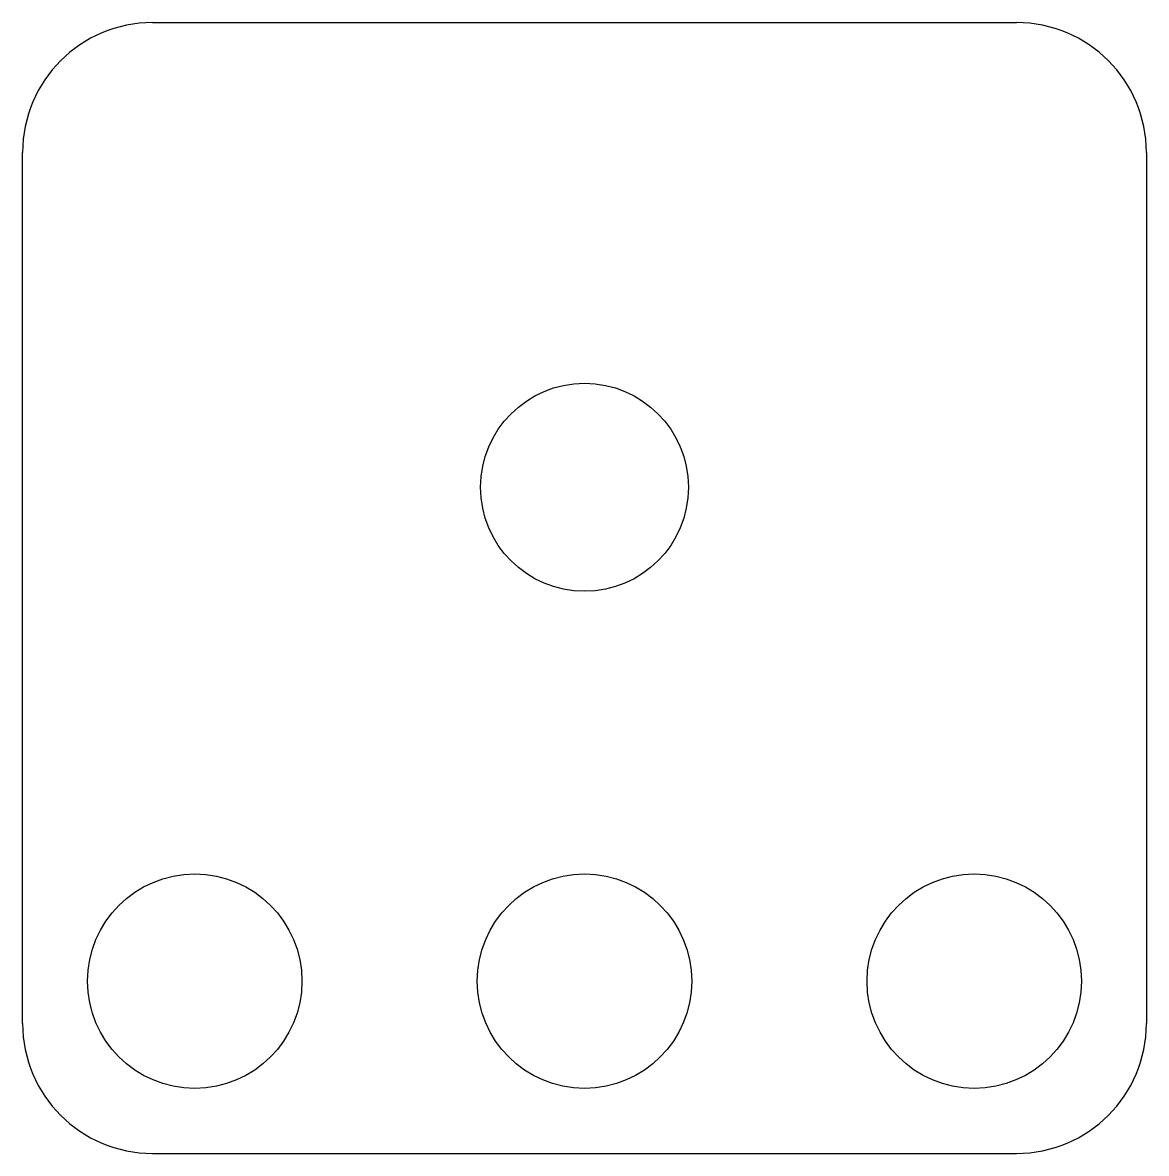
# Model space of a CAD drawing. Extents: x -43.2 to 43.2, y -51.2 to 35.8.
import ezdxf

# ---------------------------------------------------------------- set-up
doc = ezdxf.new("R2010")
doc.units = 0
doc.layers.add('Sketch', color=7, linetype='CONTINUOUS')

msp = doc.modelspace()

# ---------------------------------------------------------------- linework, layer by layer
at = {"layer": 'Sketch'}
for p, q in [((-33.25, 35.75), (33.25, 35.75)), ((-43.25, -41.25), (-43.25, 25.75)), ((43.25, 25.75), (43.25, -41.25)), ((-33.25, -51.25), (33.25, -51.25))]:
    msp.add_line(p, q, dxfattribs=at)
for centre, radius in [((0, 0), 8), ((-30, -38), 8.25), ((0, -38), 8.25), ((30, -38), 8.25)]:
    msp.add_circle(centre, radius, dxfattribs=at)
for centre, start, end in [((-33.25, 25.75), 90, 180), ((33.25, 25.75), 0, 90), ((-33.25, -41.25), 180, -90), ((33.25, -41.25), -90, 0)]:
    msp.add_arc(centre, 10, start, end, dxfattribs=at)

doc.saveas('drawing.dxf')
